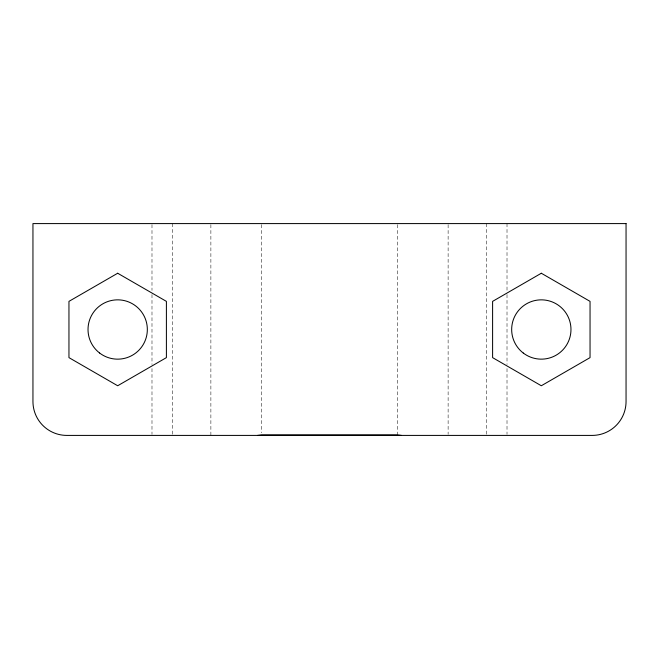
<?xml version="1.0" encoding="UTF-8"?>
<svg xmlns="http://www.w3.org/2000/svg" width="659" height="659" viewBox="0 0 659 659"><rect width="100%" height="100%" fill="white"/><g stroke="black" fill="none" stroke-linecap="round" stroke-linejoin="round"><path stroke-width="0.49" stroke-dasharray="3.29 2.47" d="M507.01 223.59L507.01 290.43M507.01 294.54L507.01 364.46M507.01 368.57L507.01 434.38M486.671 223.59L486.671 434.38M448.12 224.62L448.12 434.38M397.286 224.612L397.286 434.849M261.714 224.612L261.714 432.798M210.88 224.62L210.88 435.41M172.328 223.59L172.328 434.38M151.99 224.62L151.99 290.43M151.99 294.54L151.99 364.46M151.99 368.57L151.99 434.38"/><path stroke-width="0.99" d="M257.48 435.41L261.714 434.849L397.286 434.849L401.52 435.41M117.681 273.246L68.956 301.369L68.956 357.631L117.681 385.754L166.398 357.631L166.398 301.369L117.681 273.246M541.319 273.246L492.602 301.369L492.602 357.631L541.319 385.754L590.044 357.631L590.044 301.369L541.319 273.246M626.05 223.59L32.95 223.59L32.95 401.52A33.889 33.889 0 0 0 66.839 435.41L592.161 435.41A33.889 33.889 0 0 0 626.05 401.52L626.05 223.59M523.271 353.026A29.655 29.655 0 0 0 570.719 333.372A29.655 29.655 0 0 0 529.976 302.102A29.655 29.655 0 0 0 523.271 353.026M99.624 353.026A29.655 29.655 0 0 0 147.081 333.372A29.655 29.655 0 0 0 106.33 302.102A29.655 29.655 0 0 0 99.624 353.026"/></g></svg>
